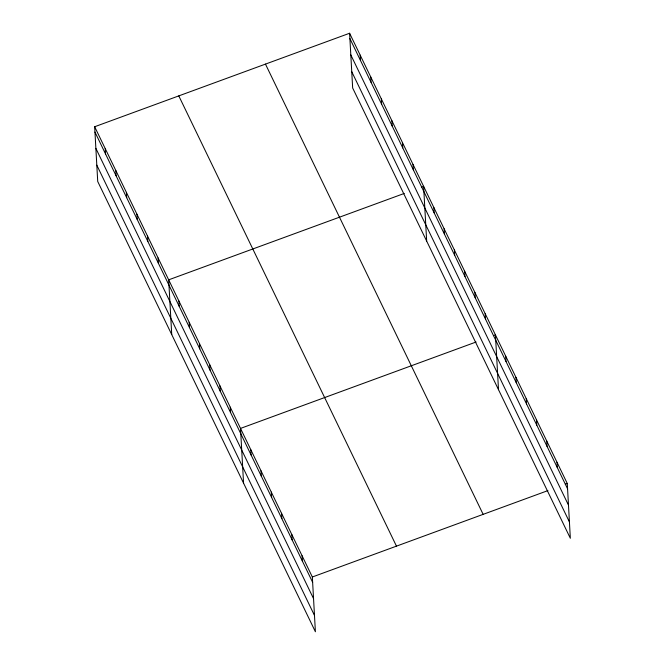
<?xml version="1.0" encoding="UTF-8"?>
<svg xmlns="http://www.w3.org/2000/svg" width="665" height="665" viewBox="0 0 665 665"><rect width="100%" height="100%" fill="white"/><g stroke="black" fill="none" stroke-linecap="round" stroke-linejoin="round"><path stroke-width="1" d="M94.663 126.741L312.342 576.996L315.401 631.75L97.722 181.495L94.663 126.741L349.599 33.25L567.278 483.505L570.337 538.259L352.658 88.004L349.599 33.25M404.27 193.432L168.677 279.832L171.736 334.586M421.676 187.048L423.605 186.333L426.672 241.087M476.098 342.01L240.506 428.418L243.565 483.164M493.505 335.625L495.442 334.919L498.501 389.673M312.342 576.996L547.935 490.595M565.341 484.211L567.278 483.505M349.898 38.587L567.577 488.842M350.804 54.896L568.484 505.142M351.743 71.695L569.423 521.95M265.468 64.106L483.147 514.361M178.794 95.893L396.473 546.148M94.962 132.077L312.641 582.332M95.876 148.386L313.548 598.641M96.816 165.186L314.487 615.441M557.012 462.275L557.312 467.611M546.755 441.053L547.054 446.39M536.489 419.823L536.788 425.159M526.231 398.601L526.53 403.929M515.965 377.371L516.264 382.707M505.708 356.149L505.999 361.477M485.184 313.697L485.475 319.025M474.918 292.467L475.217 297.804M464.66 271.245L464.951 276.574M454.394 250.015L454.694 255.352M444.129 228.785L444.428 234.122M433.871 207.563L434.17 212.9M413.04 164.463L413.331 169.799M402.466 142.601L402.757 147.929M391.893 120.731L392.192 126.059M381.319 98.861L381.619 104.189M370.746 76.99L371.045 82.327M360.172 55.12L360.472 60.457M302.076 555.774L302.375 561.102M291.819 534.544L292.118 539.88M281.553 513.322L281.852 518.65M271.295 492.092L271.594 497.428M261.029 470.87L261.328 476.198M250.772 449.64L251.071 454.976M230.248 407.188L230.547 412.524M219.982 385.958L220.281 391.294M209.724 364.736L210.015 370.072M199.458 343.506L199.758 348.842M189.201 322.284L189.492 327.621M178.935 301.054L179.234 306.39M158.104 257.962L158.395 263.298M147.53 236.092L147.83 241.428M136.957 214.221L137.256 219.558M126.383 192.351L126.683 197.688M115.81 170.481L116.109 175.818M105.236 148.611L105.535 153.947"/></g></svg>
